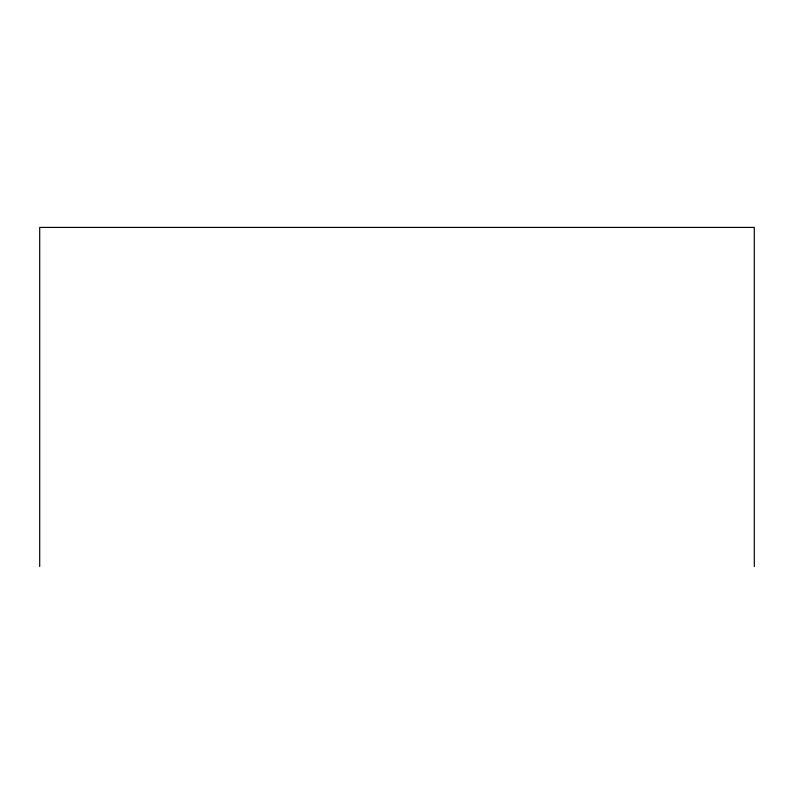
<?xml version="1.0" encoding="UTF-8"?>
<svg xmlns="http://www.w3.org/2000/svg" width="794" height="794" viewBox="0 0 794 794"><rect width="100%" height="100%" fill="white"/><g stroke="black" fill="none" stroke-linecap="round" stroke-linejoin="round"><path stroke-width="1.19" d="M754.3 566.579L754.3 227.421L39.7 227.421L39.7 566.579"/></g></svg>
